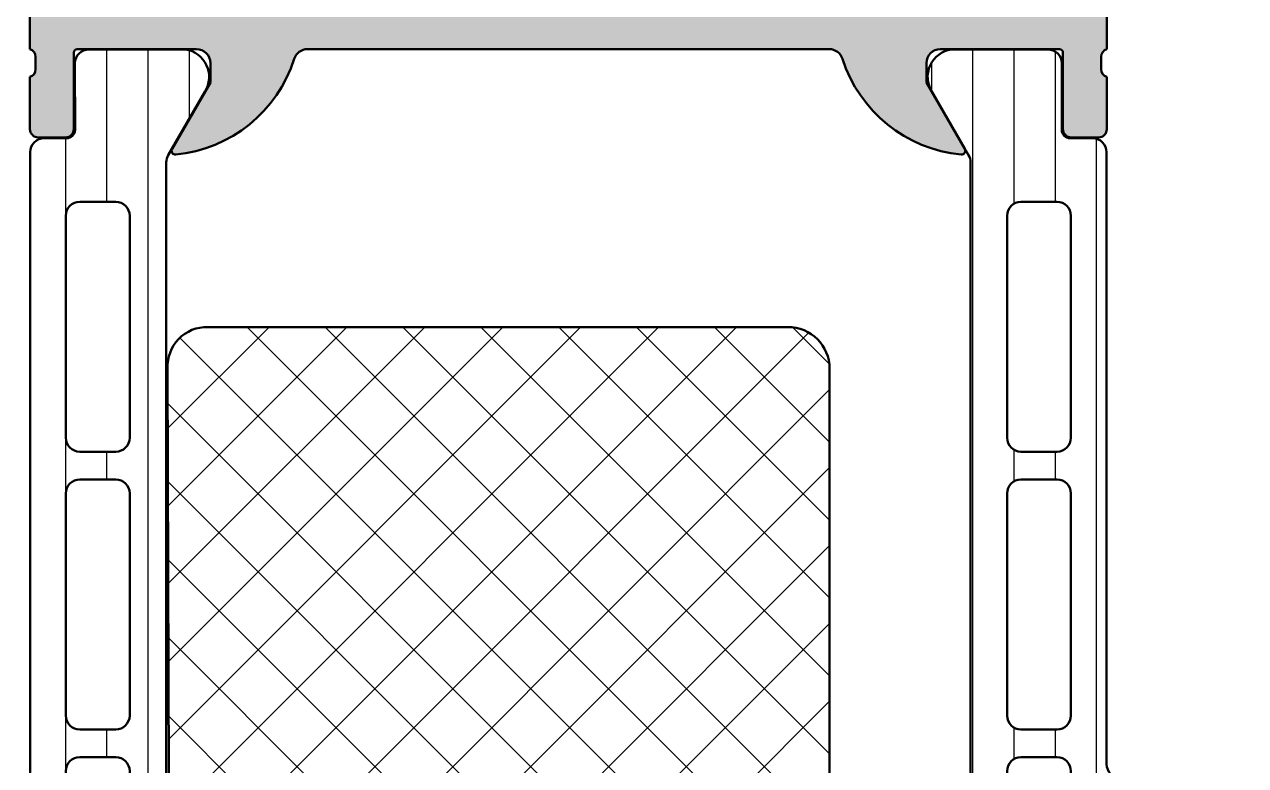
# Model space of a CAD drawing. Extents: x 0 to 74, y 0 to 90.
# Drawn here: x 0 to 44, y 26.7 to 53.39 of the extents above; entities that cross this region are included whole.
import ezdxf

# ---------------------------------------------------------------- set-up
doc = ezdxf.new("R2010")
doc.units = 0
for name, color, linetype, lineweight in [('0S-Alu contour', 7, 'Continuous', 50), ('0S-Alu hatch', 252, 'Continuous', 25), ('0S-Plastic contour', 254, 'Continuous', 50), ('0S-Plastic hatch', 253, 'Continuous', 25), ('0S-PT contour', 91, 'Continuous', 50), ('0S-PT hatch', 103, 'Continuous', 25)]:
    doc.layers.add(name, color=color, linetype=linetype, lineweight=lineweight)
pattern_1 = [(90, (0, 0), (-1.4859, 0), [])]

# ---------------------------------------------------------------- blocks, each defined once
blk = doc.blocks.new('438010__ECAD4B00_A0E6_4806_8A1F_C0FB9D9B6B73_')
at = {"layer": '0S-Alu hatch'}
h = blk.add_hatch(color=256, dxfattribs=at)
edge = h.paths.add_edge_path()
edge.add_line((42.29999999999995, 87), (42.29999999999995, 85.50000000000011))
edge.add_line((42.29999999999995, 85.50000000000011), (42.90000000000032, 85.5))
edge.add_line((42.90000000000032, 85.5), (44, 86.5999999999998))
edge.add_line((44, 86.5999999999998), (44, 90))
edge.add_line((44, 90), (0, 90))
edge.add_line((0, 90), (0, 86.5999999999998))
edge.add_line((0, 86.5999999999998), (1.099999999999909, 85.5))
edge.add_line((1.099999999999909, 85.5), (1.700000000000045, 85.5))
edge.add_line((1.700000000000045, 85.5), (1.700000000000045, 86.99999999999993))
edge.add_ellipse((2.700000000000102, 86.99999999999993), major_axis=(-1.000000000000057, 0), ratio=1, start_angle=270, end_angle=360, ccw=False)
edge.add_line((2.700000000000102, 88), (4.000000000000056, 88))
edge.add_ellipse((4.000000000000056, 87.00000000000006), major_axis=(-0.999999999999943, 0), ratio=1, start_angle=180, end_angle=270, ccw=False)
edge.add_line((5, 87.00000000000006), (5, 81))
edge.add_ellipse((4.474999999999972, 80.50000000000011), major_axis=(-0.7249999999999419, 0), ratio=1, start_angle=136.3971810272781, end_angle=223.6028189726956, ccw=False)
edge.add_line((4.99999999999977, 79.99999999999999), (5, 73.00000000000003))
edge.add_ellipse((4, 73), major_axis=(-1, 0), ratio=1, start_angle=90, end_angle=180, ccw=False)
edge.add_line((4, 72), (2.700000000000045, 72))
edge.add_ellipse((2.700000000000045, 73), major_axis=(-1, 0), ratio=1, start_angle=0, end_angle=90, ccw=False)
edge.add_line((1.700000000000045, 73), (1.700000000000045, 75.5))
edge.add_line((1.700000000000045, 75.5), (1.200000000000159, 75.5))
edge.add_arc((1.200000000000159, 74.49999999999989), 1.000000000000113, 90, 180)
edge.add_line((0.2000000000000455, 74.49999999999989), (0.2000000000000455, 52.49999999999989))
edge.add_ellipse((0.121163553457321, 52.23247940800757), major_axis=(-0.278895056326581, 0), ratio=1, start_angle=178.8354106259523, end_angle=253.5801235805245, ccw=False)
edge.add_line((0.40000099999952, 52.22681100000945), (0.4000009999999748, 51.77321700000824))
edge.add_ellipse((0.121132904356853, 51.76755634053132), major_axis=(-0.2789255417371002, 0), ratio=1, start_angle=106.42459455531471, end_angle=181.1628700728571, ccw=False)
edge.add_line((0.1999999999998197, 51.50001300000838), (0.1999999999998181, 49.62000200000011))
edge.add_arc((0.4999999999998863, 49.62000200000011), 0.3000000000000681, 180, 269.9999999999934)
edge.add_line((0.4999999999998514, 49.32000200000004), (1.479974319042548, 49.32000199999993))
edge.add_arc((1.479974319042582, 49.62000199999994), 0.3000000000000114, 269.9999999999934, 360)
edge.add_line((1.779974319042594, 49.62000199999994), (1.779974319042594, 52.37999999999971))
edge.add_ellipse((1.899974319042883, 52.37999999999971), major_axis=(-0.1200000000002888, 0), ratio=1, start_angle=270, end_angle=360, ccw=False)
edge.add_line((1.899974319042883, 52.5), (6.200000000000045, 52.5))
edge.add_ellipse((6.200000000000045, 52), major_axis=(-0.5, 0), ratio=1, start_angle=180, end_angle=270, ccw=False)
edge.add_line((6.700000000000045, 51.99999999999984), (6.699999999999818, 51.3000000000003))
edge.add_line((6.699999999999818, 51.3000000000003), (5.318504542377298, 48.90717967697264))
edge.add_arc((5.438119784648114, 48.83811978464838), 0.1381197846484845, 149.999999999994, 275.6225775508172)
edge.add_arc((4.961776758824556, 53.67660886184133), 4.999999999993799, 275.6225775508182, 342.2515836439318)
edge.add_ellipse((10.19999999999838, 51.99999999999373), major_axis=(-0.5000000000061561, 0), ratio=1, start_angle=270.000000000001, end_angle=342.2515836439327, ccw=False)
edge.add_line((10.19999999999837, 52.49999999999988), (28.99999999999938, 52.50000000000023))
edge.add_ellipse((28.9999999999994, 51.99999999999797), major_axis=(-0.5000000000022525, 0), ratio=1, start_angle=197.7484163560707, end_angle=270.00000000000205, ccw=False)
edge.add_arc((34.23822324117371, 53.67660886184594), 4.999999999998282, 197.7484163560699, 264.3774224492067)
edge.add_arc((33.76188021535182, 48.8381197846483), 0.1381197846484665, 264.3774224492057, 389.9999999999995)
edge.add_line((33.88149545762264, 48.90717967697254), (32.50000000000023, 51.30000000000006))
edge.add_line((32.50000000000023, 51.30000000000006), (32.5, 51.99999999999972))
edge.add_ellipse((33.00000000000011, 51.99999999999988), major_axis=(-0.5000000000001137, 0), ratio=1, start_angle=269.9999999999984, end_angle=360, ccw=False)
edge.add_line((33.00000000000013, 52.5), (37.30002568095716, 52.49999999999989))
edge.add_ellipse((37.30002568095716, 52.37999999999982), major_axis=(-0.1200000000000614, 0), ratio=1, start_angle=180, end_angle=270, ccw=False)
edge.add_line((37.42002568095723, 52.37999999999982), (37.42002568095723, 49.62000199999988))
edge.add_arc((37.72002568095718, 49.62000199999988), 0.2999999999999545, 180, 269.9999999999932)
edge.add_line((37.72002568095714, 49.32000199999993), (38.70000000000013, 49.32000199999982))
edge.add_arc((38.70000000000016, 49.62000199999988), 0.3000000000000682, 269.9999999999932, 360)
edge.add_line((39.00000000000023, 49.62000199999995), (38.99999999999977, 51.50001300000849))
edge.add_ellipse((39.07886709564274, 51.76755634053098), major_axis=(-0.2789255417366519, 0), ratio=1, start_angle=-1.1628700728791728, end_angle=73.57540544465758, ccw=False)
edge.add_line((38.79999900000007, 51.77321700000799), (38.79999900000007, 52.2268110000088))
edge.add_ellipse((39.07883644654321, 52.232479408007), major_axis=(-0.2788950563275195, 0), ratio=1, start_angle=-73.58012358052662, end_angle=1.1645893740616202, ccw=False)
edge.add_line((39.00000000000023, 52.50000000000023), (39, 55.69999999999995))
edge.add_ellipse((39.50000000000006, 55.69999999999999), major_axis=(-0.500000000000057, 0), ratio=1, start_angle=270, end_angle=360, ccw=False)
edge.add_line((39.50000000000006, 56.20000000000004), (43.29999999999984, 56.20000000000004))
edge.add_arc((43.29999999999984, 56.70000000000015), 0.5000000000001137, 270, 360)
edge.add_line((43.79999999999995, 56.70000000000015), (43.79999999999995, 57.53074922337439))
edge.add_arc((42.80000000000014, 57.53074922337439), 0.9999999999998151, 0, 74.99999999998917)
edge.add_line((43.05881904510279, 58.49667504966323), (42.29999999999995, 58.70000000000004))
edge.add_line((42.29999999999995, 58.70000000000004), (42.29999999999995, 57.70000000000004))
edge.add_line((42.29999999999995, 57.70000000000004), (40, 57.70000000000004))
edge.add_ellipse((40, 58.70000000000004), major_axis=(-1, 0), ratio=1, start_angle=0, end_angle=90, ccw=False)
edge.add_line((39, 58.70000000000004), (39, 61.7000000000001))
edge.add_ellipse((39.99999999999995, 61.7000000000001), major_axis=(-0.999999999999943, 0), ratio=1, start_angle=270, end_angle=360, ccw=False)
edge.add_line((39.99999999999995, 62.70000000000004), (42.29999999999995, 62.70000000000004))
edge.add_line((42.29999999999995, 62.70000000000004), (42.29999999999995, 61.69999999999982))
edge.add_line((42.29999999999995, 61.69999999999982), (43.05881904510255, 61.90332495033645))
edge.add_arc((42.8, 62.86925077662546), 0.9999999999999518, 285.0000000000028, 360)
edge.add_line((43.79999999999994, 62.86925077662547), (43.79999999999995, 63.69999999999999))
edge.add_arc((43.2999999999999, 63.69999999999999), 0.500000000000057, 0, 90)
edge.add_line((43.2999999999999, 64.20000000000005), (39.49999999999994, 64.20000000000005))
edge.add_ellipse((39.49999999999994, 64.69999999999997), major_axis=(-0.4999999999999432, 0), ratio=1, start_angle=0, end_angle=90, ccw=False)
edge.add_line((39, 64.69999999999997), (39, 70))
edge.add_ellipse((39.29999999999996, 70), major_axis=(-0.2999999999999545, 0), ratio=1, start_angle=270.00000000000273, end_angle=360, ccw=False)
edge.add_line((39.29999999999994, 70.29999999999995), (42.29999999999972, 70.30000000000007))
edge.add_line((42.29999999999972, 70.30000000000007), (42.29999999999995, 69.5))
edge.add_line((42.29999999999995, 69.5), (43.3, 69.5))
edge.add_arc((43.3, 69.99999999999994), 0.4999999999999432, 270, 360)
edge.add_line((43.79999999999995, 69.99999999999994), (43.79999999999995, 74.49999999999994))
edge.add_arc((42.79999999999989, 74.49999999999994), 1.000000000000056, 0, 90)
edge.add_line((42.79999999999989, 75.5), (42.29999999999995, 75.5))
edge.add_line((42.29999999999995, 75.5), (42.29999999999995, 72.99999999999994))
edge.add_ellipse((41.30000000000001, 72.99999999999994), major_axis=(-0.999999999999943, 0), ratio=1, start_angle=90.00000000000489, end_angle=180, ccw=False)
edge.add_line((41.30000000000009, 72), (40.0000000000002, 71.99999999999989))
edge.add_ellipse((40.00000000000011, 73), major_axis=(-1.000000000000113, 0), ratio=1, start_angle=0, end_angle=90.00000000000489, ccw=False)
edge.add_line((39, 73), (39, 80))
edge.add_ellipse((39.52500000000004, 80.49999999999989), major_axis=(-0.7249999999999464, 0), ratio=1, start_angle=-43.60281897272017, end_angle=43.602818972695275, ccw=False)
edge.add_line((39.00000000000022, 81), (39, 87.00000000000009))
edge.add_ellipse((39.99999999999989, 87.00000000000011), major_axis=(-0.9999999999998863, 0), ratio=1, start_angle=270, end_angle=360, ccw=False)
edge.add_line((39.99999999999989, 88), (41.29999999999995, 88))
edge.add_ellipse((41.29999999999995, 87), major_axis=(-1, 0), ratio=1, start_angle=180, end_angle=270, ccw=False)
edge = h.paths.add_edge_path()
edge.add_arc((10.9999999999999, 70.49999999999993), 0.5000000000000427, 269.9999999999988, 360)
edge.add_line((11.49999999999995, 70.49999999999989), (11.49999999999995, 71.19999999999999))
edge.add_arc((10.99999999999989, 71.19999999999999), 0.500000000000057, 0, 90)
edge.add_line((10.99999999999989, 71.70000000000005), (7.00000000000017, 71.70000000000005))
edge.add_ellipse((7.00000000000017, 72.20000000000022), major_axis=(-0.5000000000001706, 0), ratio=1, start_angle=0, end_angle=90, ccw=False)
edge.add_line((6.5, 72.20000000000022), (6.5, 87.89999999999986))
edge.add_ellipse((7, 87.89999999999986), major_axis=(-0.5, 0), ratio=1, start_angle=270.0000000000002, end_angle=360, ccw=False)
edge.add_line((6.999999999999998, 88.39999999999986), (36.99999999999994, 88.39999999999998))
edge.add_ellipse((36.99999999999994, 87.89999999999992), major_axis=(-0.500000000000057, 0), ratio=1, start_angle=180, end_angle=270, ccw=False)
edge.add_line((37.5, 87.89999999999992), (37.5, 72.19999999999997))
edge.add_ellipse((36.99999999999994, 72.19999999999997), major_axis=(-0.500000000000057, 0), ratio=1, start_angle=90, end_angle=180, ccw=False)
edge.add_line((36.99999999999994, 71.69999999999993), (32.9999999999997, 71.69999999999993))
edge.add_arc((32.9999999999997, 71.20000000000006), 0.4999999999998721, 90, 180)
edge.add_line((32.49999999999983, 71.2000000000002), (32.49999999999959, 70.50000000000021))
edge.add_arc((32.99999999999965, 70.50000000000007), 0.500000000000057, 180, 270)
edge.add_line((32.99999999999965, 70.00000000000001), (36.70000000000005, 70))
edge.add_ellipse((36.70000000000005, 69.5), major_axis=(-0.5, 0), ratio=1, start_angle=180, end_angle=270, ccw=False)
edge.add_line((37.20000000000005, 69.5), (37.20000000000005, 55))
edge.add_ellipse((36.70000000000016, 55), major_axis=(-0.4999999999998864, 0), ratio=1, start_angle=90, end_angle=180, ccw=False)
edge.add_line((36.70000000000016, 54.50000000000011), (2.500000000000113, 54.49999999999988))
edge.add_ellipse((2.500000000000113, 55), major_axis=(-0.5000000000001137, 0), ratio=1, start_angle=0, end_angle=90, ccw=False)
edge.add_line((2, 55), (2, 69.49999999999983))
edge.add_ellipse((2.50000000000017, 69.49999999999983), major_axis=(-0.5000000000001706, 0), ratio=1, start_angle=269.99999999999926, end_angle=360, ccw=False)
edge.add_line((2.500000000000177, 70), (10.99999999999989, 69.99999999999989))
at = {"layer": '0S-Alu contour', "color": 7}
for points in [[(42.29999999999995, 87), (42.29999999999995, 85.50000000000011), (42.90000000000032, 85.5), (44, 86.5999999999998), (44, 90), (0, 90), (0, 86.5999999999998), (1.099999999999909, 85.5), (1.700000000000045, 85.5), (1.700000000000045, 86.99999999999993)], [(2.700000000000102, 88), (4.000000000000056, 88)], [(6.999999999999998, 88.39999999999986), (36.99999999999994, 88.39999999999998)], [(39.99999999999989, 88), (41.29999999999995, 88)], [(6.5, 72.20000000000022), (6.5, 87.89999999999986)], [(37.5, 87.89999999999992), (37.5, 72.19999999999997)], [(5, 87.00000000000006), (5, 81)], [(39.00000000000022, 81), (39, 87.00000000000009)], [(4.99999999999977, 79.99999999999999), (5, 73.00000000000003)], [(39, 73), (39, 80)], [(1.700000000000045, 73), (1.700000000000045, 75.5), (1.200000000000159, 75.5)], [(42.79999999999989, 75.5), (42.29999999999995, 75.5), (42.29999999999995, 72.99999999999994)], [(0.2000000000000455, 74.49999999999989), (0.2000000000000455, 52.49999999999989)], [(43.79999999999995, 69.99999999999994), (43.79999999999995, 74.49999999999994)], [(4, 72), (2.700000000000045, 72)], [(41.30000000000009, 72), (40.0000000000002, 71.99999999999989)], [(10.99999999999989, 71.70000000000005), (7.00000000000017, 71.70000000000005)], [(36.99999999999994, 71.69999999999993), (32.9999999999997, 71.69999999999993)], [(11.49999999999995, 70.49999999999989), (11.49999999999995, 71.19999999999999)], [(32.49999999999983, 71.2000000000002), (32.49999999999959, 70.50000000000021)], [(2.500000000000177, 70), (10.99999999999989, 69.99999999999989)], [(32.99999999999965, 70.00000000000001), (36.70000000000005, 70)], [(39, 64.69999999999997), (39, 70)], [(39.29999999999994, 70.29999999999995), (42.29999999999972, 70.30000000000007), (42.29999999999995, 69.5), (43.3, 69.5)], [(2, 55), (2, 69.49999999999983)], [(37.20000000000005, 69.5), (37.20000000000005, 55)], [(43.2999999999999, 64.20000000000005), (39.49999999999994, 64.20000000000005)], [(43.79999999999994, 62.86925077662547), (43.79999999999995, 63.69999999999999)], [(39.99999999999995, 62.70000000000004), (42.29999999999995, 62.70000000000004), (42.29999999999995, 61.69999999999982), (43.05881904510255, 61.90332495033645)], [(39, 58.70000000000004), (39, 61.7000000000001)], [(43.05881904510279, 58.49667504966323), (42.29999999999995, 58.70000000000004), (42.29999999999995, 57.70000000000004), (40, 57.70000000000004)], [(43.79999999999995, 56.70000000000015), (43.79999999999995, 57.53074922337439)], [(39.50000000000006, 56.20000000000004), (43.29999999999984, 56.20000000000004)], [(39.00000000000023, 52.50000000000023), (39, 55.69999999999995)], [(36.70000000000016, 54.50000000000011), (2.500000000000113, 54.49999999999988)], [(1.779974319042594, 49.62000199999994), (1.779974319042594, 52.37999999999971)], [(1.899974319042883, 52.5), (6.200000000000045, 52.5)], [(10.19999999999837, 52.49999999999988), (28.99999999999938, 52.50000000000023)], [(33.00000000000013, 52.5), (37.30002568095716, 52.49999999999989)], [(37.42002568095723, 52.37999999999982), (37.42002568095723, 49.62000199999988)], [(0.40000099999952, 52.22681100000945), (0.4000009999999748, 51.77321700000824)], [(6.700000000000045, 51.99999999999984), (6.699999999999818, 51.3000000000003), (5.318504542377298, 48.90717967697264)], [(33.88149545762264, 48.90717967697254), (32.50000000000023, 51.30000000000006), (32.5, 51.99999999999972)], [(38.79999900000007, 51.77321700000799), (38.79999900000007, 52.2268110000088)], [(0.1999999999998197, 51.50001300000838), (0.1999999999998181, 49.62000200000011)], [(39.00000000000023, 49.62000199999995), (38.99999999999977, 51.50001300000849)], [(0.4999999999998514, 49.32000200000004), (1.479974319042548, 49.32000199999993)], [(37.72002568095714, 49.32000199999993), (38.70000000000013, 49.32000199999982)]]:
    blk.add_lwpolyline(points, dxfattribs=at)
at = {"layer": '0S-Alu contour', "color": 7, "extrusion": (0, 0, -1)}
for centre, radius, start, end in [((-4.000000000000056, 87.00000000000006), 0.999999999999943, 90, 180), ((-7, 87.89999999999986), 0.5, 0, 89.9999999999998), ((-36.99999999999994, 87.89999999999992), 0.500000000000057, 90, 180), ((-39.99999999999989, 87.00000000000011), 0.9999999999998863, 0, 90), ((-41.29999999999995, 87), 1, 90, 180), ((-2.700000000000102, 86.99999999999993), 1.000000000000057, 0, 90), ((-4.474999999999972, 80.50000000000011), 0.7249999999999419, 136.3971810273044, 223.6028189727219), ((-39.52500000000004, 80.49999999999989), 0.7249999999999464, 316.3971810273047, 43.60281897272027), ((-2.700000000000045, 73), 1, 270, 0), ((-4, 73), 1, 180, 270), ((-40.00000000000011, 73), 1.000000000000113, 269.9999999999951, 0), ((-41.30000000000001, 72.99999999999994), 0.999999999999943, 180, 269.9999999999951), ((-7.00000000000017, 72.20000000000022), 0.5000000000001706, 270, 0), ((-36.99999999999994, 72.19999999999997), 0.500000000000057, 180, 270), ((-2.50000000000017, 69.49999999999983), 0.5000000000001706, 0, 90.00000000000075), ((-36.70000000000005, 69.5), 0.5, 90, 180), ((-39.29999999999996, 70), 0.2999999999999545, 0, 89.99999999999729), ((-39.49999999999994, 64.69999999999997), 0.4999999999999432, 270, 0), ((-39.99999999999995, 61.7000000000001), 0.999999999999943, 0, 90), ((-40, 58.70000000000004), 1, 270, 0), ((-39.50000000000006, 55.69999999999999), 0.500000000000057, 0, 90), ((-2.500000000000113, 55), 0.5000000000001137, 270, 0), ((-36.70000000000016, 55), 0.4999999999998864, 180, 270), ((-0.121163553457321, 52.23247940800757), 0.278895056326581, 106.4198764194755, 181.1645893740477), ((-1.899974319042883, 52.37999999999971), 0.1200000000002888, 0, 90), ((-6.200000000000045, 52), 0.5, 90, 180), ((-10.19999999999838, 51.99999999999373), 0.5000000000061561, 17.7484163560673, 89.99999999999898), ((-28.9999999999994, 51.99999999999797), 0.5000000000022525, 89.99999999999797, 162.2515836439293), ((-33.00000000000011, 51.99999999999988), 0.5000000000001137, 0, 90.0000000000016), ((-37.30002568095716, 52.37999999999982), 0.1200000000000614, 90, 180), ((-39.07883644654321, 52.232479408007), 0.2788950563275195, 358.8354106259384, 73.58012358052665), ((-0.121132904356853, 51.76755634053132), 0.2789255417371003, 178.8371299271429, 253.5754054446853), ((-39.07886709564274, 51.76755634053098), 0.2789255417366519, 286.4245945553424, 1.162870072879329)]:
    blk.add_arc(centre, radius, start, end, dxfattribs=at)
at = {"layer": '0S-Alu contour', "color": 7}
for centre, radius, start, end in [((1.200000000000159, 74.49999999999989), 1.000000000000113, 90, 180), ((42.79999999999989, 74.49999999999994), 1.000000000000056, 0, 90), ((10.99999999999989, 71.19999999999999), 0.500000000000057, 0, 90), ((32.9999999999997, 71.20000000000006), 0.4999999999998721, 90, 180), ((10.9999999999999, 70.49999999999993), 0.5000000000000427, 269.9999999999988, 0), ((32.99999999999965, 70.50000000000007), 0.500000000000057, 180, 270), ((43.3, 69.99999999999994), 0.4999999999999432, 270, 0), ((43.2999999999999, 63.69999999999999), 0.500000000000057, 0, 90), ((42.8, 62.86925077662546), 0.9999999999999518, 285.0000000000028, 0), ((42.80000000000014, 57.53074922337439), 0.9999999999998151, 0, 74.99999999998917), ((43.29999999999984, 56.70000000000015), 0.5000000000001137, 270, 0), ((4.961776758824556, 53.67660886184133), 4.999999999993799, 275.6225775508182, 342.2515836439318), ((34.23822324117371, 53.67660886184594), 4.999999999998282, 197.7484163560699, 264.3774224492067), ((0.4999999999998863, 49.62000200000011), 0.3000000000000681, 180, 269.9999999999934), ((1.479974319042582, 49.62000199999994), 0.3000000000000114, 269.9999999999934, 0), ((37.72002568095718, 49.62000199999988), 0.2999999999999545, 180, 269.9999999999932), ((38.70000000000016, 49.62000199999988), 0.3000000000000682, 269.9999999999932, 0), ((5.438119784648114, 48.83811978464838), 0.1381197846484845, 149.999999999994, 275.6225775508172), ((33.76188021535182, 48.8381197846483), 0.1381197846484665, 264.3774224492057, 29.99999999999941)]:
    blk.add_arc(centre, radius, start, end, dxfattribs=at)
blk = doc.blocks.new('439010__4A141965_5F4E_463F_993D_787D43CCE46E_')
at = {"layer": '0S-PT hatch'}
h = blk.add_hatch(dxfattribs=at)
h.set_pattern_fill('ANSI37', color=256, scale=0.625, angle=90, style=0)
h.set_pattern_definition([(135, (0, 0), (-1.403165018917055, -1.403165018917055), []), (225, (0, 0), (1.403165018917055, -1.403165018917055), [])])
edge = h.paths.add_edge_path()
edge.add_arc((27.51005320582806, 40.98999628055786), 1.500003719446759, 0, 90)
edge.add_line((27.51005320582806, 42.49000000000462), (6.610024500343442, 42.49000000000001))
edge.add_arc((6.575530613755452, 41.07327769427882), 1.417142166382717, 88.60525685390078, 183.3689004459366)
edge.add_line((5.160837450777873, 40.99000000000001), (5.227063678038348, 18.99000000000001))
edge.add_arc((6.534652909694695, 18.80803624068892), 1.320189535046488, 172.0776137066356, 273.2728811576196)
edge.add_line((6.610024500343394, 17.49000000000001), (27.51005425003587, 17.48999999999762))
edge.add_arc((27.51005425003587, 18.99000267523435), 1.500002675236725, 269.9999999999998, 360)
edge.add_line((29.0100569252726, 18.99000267523404), (29.01005692527482, 40.98999628055785))
at = {"layer": '0S-PT contour', "color": 7}
for points in [[(27.51005320582806, 42.49000000000462), (6.610024500343442, 42.49000000000001)], [(5.160837450777873, 40.99000000000001), (5.227063678038348, 18.99000000000001)], [(29.0100569252726, 18.99000267523404), (29.01005692527482, 40.98999628055785)], [(6.610024500343394, 17.49000000000001), (27.51005425003587, 17.48999999999762)]]:
    blk.add_lwpolyline(points, dxfattribs=at)
for centre, radius, start, end in [((6.575530613755452, 41.07327769427882), 1.417142166382717, 88.60525685390078, 183.3689004459366), ((27.51005320582806, 40.98999628055786), 1.500003719446759, 0, 90), ((6.534652909694695, 18.80803624068892), 1.320189535046488, 172.0776137066356, 273.2728811576196), ((27.51005425003587, 18.99000267523435), 1.500002675236725, 269.9999999999998, 0)]:
    blk.add_arc(centre, radius, start, end, dxfattribs=at)
blk = doc.blocks.new('284637__C099EF4B_439F_4632_BBDB_C4298F029FEB___3C025629_9D52_470B_9330_53D4719BE8D0_')
at = {"layer": '0S-Plastic hatch'}
h = blk.add_hatch(dxfattribs=at)
h.set_pattern_fill('ANSI31', color=256, scale=0.4680000000000001, angle=45, style=0)
h.set_pattern_definition(pattern_1)
edge = h.paths.add_edge_path()
edge.add_ellipse((36.87771996841812, 51.99000402256146), major_axis=(-0.4999959774455575, 0), ratio=1, start_angle=179.9920751942274, end_angle=270.0000000000008, ccw=False)
edge.add_line((37.37771594108103, 51.98993486614135), (37.37738399832924, 49.59004449382724))
edge.add_arc((37.67738399545967, 49.59000300000004), 0.2999999999999905, 179.9920752627072, 269.9999999999986)
edge.add_line((37.67738399545967, 49.29000300000005), (38.49229999949809, 49.29000300000005))
edge.add_ellipse((38.49229999949809, 48.79000300000005), major_axis=(-0.5, 0), ratio=1, start_angle=180, end_angle=270, ccw=False)
edge.add_line((38.9922999994981, 48.79000300000005), (38.99229999949805, 26.75000000000004))
edge.add_arc((39.49229999949803, 26.75000000000004), 0.4999999999999858, 180, 270)
edge.add_line((39.49229999949803, 26.25000000000005), (43.29229999949808, 26.25000000000005))
edge.add_ellipse((43.29229999949807, 25.75000000000009), major_axis=(-0.4999999999999645, 0), ratio=1, start_angle=180, end_angle=269.9999999999992, ccw=False)
edge.add_line((43.79229999949803, 25.75000000000009), (43.79229999949805, 24.91925077662577))
edge.add_ellipse((42.79229999949795, 24.91925077662575), major_axis=(-1.000000000000092, 0), ratio=1, start_angle=104.99999999999349, end_angle=180, ccw=False)
edge.add_line((43.05111904460039, 23.95332495033656), (42.29229999949803, 23.75000000000011))
edge.add_line((42.29229999949803, 23.75000000000011), (42.29229999949803, 24.75000000000003))
edge.add_line((42.29229999949803, 24.75000000000003), (39.99229999949796, 24.74999999999999))
edge.add_arc((39.99229999949797, 23.75000000000006), 0.999999999999929, 90.00000000000081, 180)
edge.add_line((38.99229999949805, 23.75000000000006), (38.99229999949805, 20.75000000000005))
edge.add_arc((39.99229999949804, 20.75000000000005), 1, 180, 270)
edge.add_line((39.99229999949804, 19.75000000000005), (42.29229999949803, 19.75000000000005))
edge.add_line((42.29229999949803, 19.75000000000005), (42.29229999949803, 20.75000000000005))
edge.add_line((42.29229999949803, 20.75000000000005), (43.05111904460061, 20.54667504966341))
edge.add_ellipse((42.79229999949805, 19.58074922337437), major_axis=(-0.9999999999999843, 0), ratio=1, start_angle=180, end_angle=254.9999999999973, ccw=False)
edge.add_line((43.79229999949804, 19.58074922337436), (43.79229999949804, 18.74999999999998))
edge.add_ellipse((43.29229999949805, 18.74999999999998), major_axis=(-0.4999999999999929, 0), ratio=1, start_angle=89.9999999999992, end_angle=180, ccw=False)
edge.add_line((43.29229999949804, 18.24999999999999), (39.19229999949807, 18.25000000000005))
edge.add_arc((39.19229999949806, 18.05000000000003), 0.2000000000000242, 89.99999999999797, 179.9995226939507)
edge.add_line((38.99229999950498, 18.0500016661157), (38.99228467118965, 16.20999283471276))
edge.add_ellipse((38.49228467120699, 16.20999700000005), major_axis=(-0.4999999999999982, 0), ratio=1, start_angle=90, end_angle=179.9995226931871, ccw=False)
edge.add_line((38.49228467120699, 15.70999700000005), (37.68195333787374, 15.70999700000005))
edge.add_arc((37.68195333787375, 15.40999700000003), 0.3000000000000202, 90.00000000000136, 180.0079247372927)
edge.add_line((37.38195334074329, 15.40995550617284), (37.38228528827074, 13.00999861707095))
edge.add_ellipse((36.88228931083216, 13.00999597743861), major_axis=(-0.4999959774455549, 0), ratio=1, start_angle=90, end_angle=180.0003024817733, ccw=False)
edge.add_line((36.88228931083216, 12.50999999999306), (33.40574517310757, 12.51000000000004))
edge.add_ellipse((33.54805582209893, 13.49981807472289), major_axis=(-0.9999960709244788, 0), ratio=1, start_angle=-32.727016099840796, end_angle=81.81839194809982, ccw=False)
edge.add_line((32.70680317310758, 14.04045300000004), (34.02527288759412, 16.32410984675005))
edge.add_arc((33.59226017086347, 16.57410982104978), 0.5000000000003214, 330.0000034006545, 359.9999401018306)
edge.add_line((34.09226017086352, 16.57410929828091), (34.08769082844953, 48.4258907017119))
edge.add_arc((33.58769082844951, 48.42589017895016), 0.5000000000003016, 5.98981694121e-05, 29.99999659934451)
edge.add_line((34.02070354518014, 48.67589015324987), (32.70223383069357, 50.95954700000003))
edge.add_ellipse((33.54348647968489, 51.50018192527721), major_axis=(-0.9999960709244751, 0), ratio=1, start_angle=-81.8183919480968, end_angle=32.72701609984318, ccw=False)
edge.add_line((33.40117583069348, 52.49000000000005), (36.87771996841811, 52.49000000000702))
edge = h.paths.add_edge_path()
edge.add_arc((35.90666702686994, 36.50058175214919), 0.4999999999999929, 89.9999999999992, 180)
edge.add_line((35.40666702686994, 36.500581752144), (35.40666702686994, 28.49687486732106))
edge.add_arc((35.90666702686995, 28.49687486732106), 0.5000000000000142, 180, 270)
edge.add_line((35.90666702686995, 27.99687486732105), (37.2066777080223, 27.99687486732105))
edge.add_arc((37.2066777080223, 28.49687486732105), 0.4999999999999965, 270, 360)
edge.add_line((37.7066777080223, 28.49687486732105), (37.70667770802229, 36.50058175214919))
edge.add_arc((37.20667770802229, 36.50058175214919), 0.5, 0, 90)
edge.add_line((37.20667770802229, 37.00058175214919), (35.90666702686994, 37.00058175214918))
edge = h.paths.add_edge_path()
edge.add_arc((37.20667770594506, 18.4968779212463), 0.5000000020876314, 270, 360)
edge.add_line((37.7066777080327, 18.4968779212463), (37.7066777080327, 26.49687486543839))
edge.add_arc((37.20667770587538, 26.49687486543839), 0.5000000021573144, 0, 90.00189908949643)
edge.add_line((37.20666113319306, 26.99687486732105), (35.90666338752362, 26.99687486733431))
edge.add_arc((35.90666338752361, 26.4968785066778), 0.4999963606565033, 89.9999999999992, 180)
edge.add_line((35.4066670268671, 26.49687850667863), (35.4066670268671, 18.4968742800767))
edge.add_arc((35.90666338752372, 18.4968742800767), 0.4999963606566169, 180, 269.9999999878949)
edge.add_line((35.90666338741808, 17.99687791942008), (37.20667770594506, 17.99687791915867))
edge = h.paths.add_edge_path()
edge.add_arc((35.90668228565899, 46.50056344125828), 0.5000152587890412, 89.9999999999992, 180)
edge.add_line((35.40666702686995, 46.50056344125828), (35.4066670268567, 38.50057811279251))
edge.add_arc((35.90666338751327, 38.50057811279251), 0.4999963606565672, 180, 270)
edge.add_line((35.90666338751327, 38.00058175213595), (37.20667770593975, 38.00058175187453))
edge.add_arc((37.20667770593465, 38.50058175396217), 0.5000000020876385, 270.0000000005847, 360)
edge.add_line((37.70667770802229, 38.50058175214405), (37.70667770802229, 46.5005939588364))
edge.add_arc((37.20669296681138, 46.5005939588364), 0.4999847412109091, 0, 89.9999999999992)
edge.add_line((37.20669296681139, 47.00057870004731), (35.90668228565899, 47.00057870004732))
at = {"layer": '0S-Alu contour', "color": 7}
for points in [[(37.20669296681139, 47.00057870004731), (35.90668228565899, 47.00057870004732)], [(35.40666702686995, 46.50056344125828), (35.4066670268567, 38.50057811279251)], [(37.70667770802229, 38.50058175214405), (37.70667770802229, 46.5005939588364)], [(35.90666338751327, 38.00058175213595), (37.20667770593975, 38.00058175187453)], [(37.20667770802229, 37.00058175214919), (35.90666702686994, 37.00058175214918)], [(35.40666702686994, 36.500581752144), (35.40666702686994, 28.49687486732106)], [(37.7066777080223, 28.49687486732105), (37.70667770802229, 36.50058175214919)], [(35.90666702686995, 27.99687486732105), (37.2066777080223, 27.99687486732105)], [(37.20666113319306, 26.99687486732105), (35.90666338752362, 26.99687486733431)], [(35.4066670268671, 26.49687850667863), (35.4066670268671, 18.4968742800767)], [(37.7066777080327, 18.4968779212463), (37.7066777080327, 26.49687486543839)], [(35.90666338741808, 17.99687791942008), (37.20667770594506, 17.99687791915867)]]:
    blk.add_lwpolyline(points, dxfattribs=at)
for centre, radius, start, end in [((35.90668228565899, 46.50056344125828), 0.5000152587890412, 89.9999999999992, 180), ((37.20669296681138, 46.5005939588364), 0.4999847412109091, 0, 89.9999999999992), ((35.90666338751327, 38.50057811279251), 0.4999963606565672, 180, 270), ((37.20667770593465, 38.50058175396217), 0.5000000020876385, 270.0000000005847, 0), ((35.90666702686994, 36.50058175214919), 0.4999999999999929, 89.9999999999992, 180), ((37.20667770802229, 36.50058175214919), 0.5, 0, 90), ((35.90666702686995, 28.49687486732106), 0.5000000000000142, 180, 270), ((37.2066777080223, 28.49687486732105), 0.4999999999999965, 270, 0), ((35.90666338752361, 26.4968785066778), 0.4999963606565033, 89.9999999999992, 180), ((37.20667770587538, 26.49687486543839), 0.5000000021573144, 0, 90.00189908949643), ((35.90666338752372, 18.4968742800767), 0.4999963606566169, 180, 269.9999999878949), ((37.20667770594506, 18.4968779212463), 0.5000000020876314, 270, 0)]:
    blk.add_arc(centre, radius, start, end, dxfattribs=at)
at = {"layer": '0S-Plastic contour', "color": 7}
for points in [[(33.40117583069348, 52.49000000000005), (36.87771996841811, 52.49000000000702)], [(37.37771594108103, 51.98993486614135), (37.37738399832924, 49.59004449382724)], [(34.02070354518014, 48.67589015324987), (32.70223383069357, 50.95954700000003)], [(37.67738399545967, 49.29000300000005), (38.49229999949809, 49.29000300000005)], [(34.09226017086352, 16.57410929828091), (34.08769082844953, 48.4258907017119)], [(38.9922999994981, 48.79000300000005), (38.99229999949805, 26.75000000000004)], [(39.49229999949803, 26.25000000000005), (43.29229999949808, 26.25000000000005)], [(43.79229999949803, 25.75000000000009), (43.79229999949805, 24.91925077662577)], [(43.05111904460039, 23.95332495033656), (42.29229999949803, 23.75000000000011), (42.29229999949803, 24.75000000000003), (39.99229999949796, 24.74999999999999)], [(38.99229999949805, 23.75000000000006), (38.99229999949805, 20.75000000000005)], [(39.99229999949804, 19.75000000000005), (42.29229999949803, 19.75000000000005), (42.29229999949803, 20.75000000000005), (43.05111904460061, 20.54667504966341)], [(43.79229999949804, 19.58074922337436), (43.79229999949804, 18.74999999999998)], [(38.99229999950498, 18.0500016661157), (38.99228467118965, 16.20999283471276)], [(43.29229999949804, 18.24999999999999), (39.19229999949807, 18.25000000000005)], [(32.70680317310758, 14.04045300000004), (34.02527288759412, 16.32410984675005)], [(37.38195334074329, 15.40995550617284), (37.38228528827074, 13.00999861707095)], [(38.49228467120699, 15.70999700000005), (37.68195333787374, 15.70999700000005)], [(36.88228931083216, 12.50999999999306), (33.40574517310757, 12.51000000000004)]]:
    blk.add_lwpolyline(points, dxfattribs=at)
at = {"layer": '0S-Plastic contour', "color": 7, "extrusion": (0, 0, -1)}
for centre, radius, start, end in [((-33.54348647968489, 51.50018192527721), 0.9999960709244751, 327.2729839001568, 81.81839194809687), ((-36.87771996841812, 51.99000402256146), 0.4999959774455576, 89.9999999999992, 180.0079248057727), ((-38.49229999949809, 48.79000300000005), 0.5, 90, 180), ((-43.29229999949807, 25.75000000000009), 0.4999999999999645, 90.00000000000081, 180), ((-42.79229999949795, 24.91925077662575), 1.000000000000092, 180, 255.0000000000065), ((-42.79229999949805, 19.58074922337437), 0.9999999999999843, 105.0000000000027, 180), ((-43.29229999949805, 18.74999999999998), 0.4999999999999929, 180, 270.0000000000008), ((-38.49228467120699, 16.20999700000005), 0.4999999999999982, 180.0004773068129, 270), ((-33.54805582209893, 13.49981807472289), 0.9999960709244788, 278.1816080519002, 32.72701609984075), ((-36.88228931083216, 13.00999597743861), 0.4999959774455549, 179.9996975182267, 270)]:
    blk.add_arc(centre, radius, start, end, dxfattribs=at)
at = {"layer": '0S-Plastic contour', "color": 7}
for centre, radius, start, end in [((37.67738399545967, 49.59000300000004), 0.2999999999999905, 179.9920752627072, 269.9999999999986), ((33.58769082844951, 48.42589017895016), 0.5000000000003016, 5.98981694121e-05, 29.99999659934451), ((39.49229999949803, 26.75000000000004), 0.4999999999999858, 180, 270), ((39.99229999949797, 23.75000000000006), 0.999999999999929, 90.00000000000081, 180), ((39.99229999949804, 20.75000000000005), 1, 180, 270), ((39.19229999949806, 18.05000000000003), 0.2000000000000242, 89.99999999999797, 179.9995226939507), ((33.59226017086347, 16.57410982104978), 0.5000000000003214, 330.0000034006545, 359.9999401018306), ((37.68195333787375, 15.40999700000003), 0.3000000000000202, 90.00000000000136, 180.0079247372927)]:
    blk.add_arc(centre, radius, start, end, dxfattribs=at)
blk = doc.blocks.new('284637__7DEFA19C_63A4_4122_A7AF_04DE65F10D5C___4833BCAA_C6E8_4790_BCE7_DED98414FA9F_')
at = {"layer": '0S-Plastic hatch'}
h = blk.add_hatch(dxfattribs=at)
h.set_pattern_fill('ANSI31', color=256, scale=0.4680000000000001, angle=45, style=0)
h.set_pattern_definition(pattern_1)
edge = h.paths.add_edge_path()
edge.add_arc((2.322280031581867, 51.99000402256142), 0.4999959774455647, 89.99999999999991, 180.0079248057727)
edge.add_line((1.822284058918952, 51.98993486614131), (1.822616001670736, 49.59004449382719))
edge.add_ellipse((1.522616004540309, 49.590003), major_axis=(-0.2999999999999899, 0), ratio=1, start_angle=90.00000000000011, end_angle=180.0079247372928, ccw=False)
edge.add_line((1.52261600454031, 49.29000300000001), (0.7077000005018758, 49.29000300000001))
edge.add_arc((0.7077000005018759, 48.79000300000002), 0.4999999999999929, 90.00000000000003, 180.0000269581648)
edge.add_line((0.2077000005019384, 48.79000276475926), (0.207715328793034, 16.20999676475924))
edge.add_arc((0.707715328792977, 16.209997), 0.4999999999999983, 180.0000269581648, 270.0000000000001)
edge.add_line((0.7077153287929776, 15.709997), (1.518046662126234, 15.70999700000001))
edge.add_ellipse((1.518046662126235, 15.40999699999999), major_axis=(-0.3000000000000202, 0), ratio=1, start_angle=180, end_angle=270.0000000000001, ccw=False)
edge.add_line((1.818046662126255, 15.40999699999984), (1.81771471172923, 13.00999861706643))
edge.add_arc((2.317710689167815, 13.00999597743857), 0.4999959774455529, 179.9996975182267, 270.0000000000001)
edge.add_line((2.317710689167816, 12.50999999999302), (5.794254826892414, 12.50999999999999))
edge.add_arc((5.651944177901041, 13.49981807472285), 0.9999960709244803, 278.1816080519008, 392.7270160998393)
edge.add_line((6.493196826892405, 14.04045299999998), (5.174727112405855, 16.32410984675001))
edge.add_ellipse((5.607739829136515, 16.57410982104975), major_axis=(-0.5000000000003343, 0), ratio=1, start_angle=5.9898169411098934e-05, end_angle=29.99999659934599, ccw=False)
edge.add_line((5.107739829136454, 16.57410929828357), (5.112309171550441, 48.42589070171302))
edge.add_ellipse((5.612309171550455, 48.42589017895011), major_axis=(-0.5000000000002875, 0), ratio=1, start_angle=330.00000340065463, end_angle=359.9999401018306, ccw=False)
edge.add_line((5.179296454819833, 48.67589015324982), (6.497766169306407, 50.959547))
edge.add_arc((5.656513520315087, 51.50018192527717), 0.9999960709244659, 327.2729839001574, 441.8183919480972)
edge.add_line((5.798824169306492, 52.49), (2.322280031581868, 52.49000000000698))
edge = h.paths.add_edge_path()
edge.add_ellipse((1.993322291977679, 28.49687486732101), major_axis=(-0.4999999999999965, 0), ratio=1, start_angle=0, end_angle=90, ccw=False)
edge.add_line((1.493322291977682, 28.49687486732101), (1.493322291977682, 36.50058175214395))
edge.add_ellipse((1.993322291977682, 36.50058175214915), major_axis=(-0.5, 0), ratio=1, start_angle=269.9999999999997, end_angle=360, ccw=False)
edge.add_line((1.993322291977685, 37.00058175214915), (3.293332973130033, 37.00058175214914))
edge.add_ellipse((3.293332973130033, 36.50058175214915), major_axis=(-0.4999999999999929, 0), ratio=1, start_angle=180, end_angle=270, ccw=False)
edge.add_line((3.793332973130026, 36.50058175214915), (3.793332973130026, 28.49687486732102))
edge.add_ellipse((3.293332973130016, 28.49687486732102), major_axis=(-0.5000000000000107, 0), ratio=1, start_angle=90, end_angle=180, ccw=False)
edge.add_line((3.293332973130016, 27.99687486732101), (1.993322291977679, 27.99687486732101))
edge = h.paths.add_edge_path()
edge.add_ellipse((3.293336612476365, 26.49687850667777), major_axis=(-0.4999963606565033, 0), ratio=1, start_angle=180, end_angle=269.99999998789576, ccw=False)
edge.add_line((3.793332973132868, 26.49687850667777), (3.793332973132868, 18.49687428007583))
edge.add_ellipse((3.293336612476251, 18.49687428007666), major_axis=(-0.4999963606566169, 0), ratio=1, start_angle=90, end_angle=180, ccw=False)
edge.add_line((3.293336612476251, 17.99687791942004), (1.993322294049821, 17.99687791915863))
edge.add_ellipse((1.993322294054915, 18.49687792124627), major_axis=(-0.5000000020876385, 0), ratio=1, start_angle=0, end_angle=89.99999999941622, ccw=False)
edge.add_line((1.493322291967277, 18.49687791942814), (1.49332229196728, 26.49687486543835))
edge.add_ellipse((1.993322294124595, 26.49687486543835), major_axis=(-0.5000000021573148, 0), ratio=1, start_angle=270.0000000000007, end_angle=360, ccw=False)
edge.add_line((1.993322294124589, 26.99687486759567), (3.293336612581994, 26.99687486733427))
edge = h.paths.add_edge_path()
edge.add_ellipse((3.293317714340985, 46.50056344125824), major_axis=(-0.5000152587890412, 0), ratio=1, start_angle=180, end_angle=270.0000000000006, ccw=False)
edge.add_line((3.793332973130026, 46.50056344125824), (3.793332973143271, 38.50057811279247))
edge.add_ellipse((3.293336612486704, 38.50057811279247), major_axis=(-0.4999963606565672, 0), ratio=1, start_angle=90, end_angle=180, ccw=False)
edge.add_line((3.293336612486703, 38.0005817521359), (1.99332229406023, 38.00058175187449))
edge.add_ellipse((1.993322294065324, 38.50058175396213), major_axis=(-0.5000000020876385, 0), ratio=1, start_angle=0, end_angle=89.99999999941627, ccw=False)
edge.add_line((1.493322291977686, 38.500581752144), (1.493322291977682, 46.50059395883636))
edge.add_ellipse((1.993307033188592, 46.50059395883636), major_axis=(-0.4999847412109093, 0), ratio=1, start_angle=270.0000000000007, end_angle=360, ccw=False)
edge.add_line((1.993307033188586, 47.00057870004727), (3.29331771434098, 47.00057870004729))
at = {"layer": '0S-Alu contour', "color": 7}
for points in [[(1.993307033188586, 47.00057870004727), (3.29331771434098, 47.00057870004729)], [(1.493322291977686, 38.500581752144), (1.493322291977682, 46.50059395883636)], [(3.793332973130026, 46.50056344125824), (3.793332973143271, 38.50057811279247)], [(3.293336612486703, 38.0005817521359), (1.99332229406023, 38.00058175187449)], [(1.993322291977685, 37.00058175214915), (3.293332973130033, 37.00058175214914)], [(1.493322291977682, 28.49687486732101), (1.493322291977682, 36.50058175214395)], [(3.793332973130026, 36.50058175214915), (3.793332973130026, 28.49687486732102)], [(3.293332973130016, 27.99687486732101), (1.993322291977679, 27.99687486732101)], [(1.993322294124589, 26.99687486759567), (3.293336612581994, 26.99687486733427)], [(1.493322291967277, 18.49687791942814), (1.49332229196728, 26.49687486543835)], [(3.793332973132868, 26.49687850667777), (3.793332973132868, 18.49687428007583)], [(3.293336612476251, 17.99687791942004), (1.993322294049821, 17.99687791915863)]]:
    blk.add_lwpolyline(points, dxfattribs=at)
at = {"layer": '0S-Alu contour', "color": 7, "extrusion": (0, 0, -1)}
for centre, radius, start, end in [((-1.993307033188592, 46.50059395883636), 0.4999847412109093, 0, 89.99999999999935), ((-3.293317714340985, 46.50056344125824), 0.5000152587890412, 89.99999999999939, 180), ((-1.993322294065324, 38.50058175396213), 0.5000000020876385, 270.0000000005837, 0), ((-3.293336612486704, 38.50057811279247), 0.4999963606565672, 180, 270.0000000000001), ((-1.993322291977682, 36.50058175214915), 0.5, 0, 90.0000000000003), ((-3.293332973130033, 36.50058175214915), 0.4999999999999929, 90, 180), ((-1.993322291977679, 28.49687486732101), 0.4999999999999965, 270, 0), ((-3.293332973130016, 28.49687486732102), 0.5000000000000107, 180, 270), ((-1.993322294124595, 26.49687486543835), 0.5000000021573148, 0, 89.99999999999935), ((-3.293336612476365, 26.49687850667777), 0.4999963606565033, 90.00000001210427, 180), ((-1.993322294054915, 18.49687792124627), 0.5000000020876385, 270.0000000005838, 0), ((-3.293336612476251, 18.49687428007666), 0.4999963606566169, 180, 270)]:
    blk.add_arc(centre, radius, start, end, dxfattribs=at)
at = {"layer": '0S-Plastic contour', "color": 7}
for points in [[(5.798824169306492, 52.49), (2.322280031581868, 52.49000000000698)], [(1.822284058918952, 51.98993486614131), (1.822616001670736, 49.59004449382719)], [(5.179296454819833, 48.67589015324982), (6.497766169306407, 50.959547)], [(1.52261600454031, 49.29000300000001), (0.7077000005018758, 49.29000300000001)], [(0.2077000005019384, 48.79000276475926), (0.207715328793034, 16.20999676475924)], [(5.107739829136454, 16.57410929828357), (5.112309171550441, 48.42589070171302)], [(6.493196826892405, 14.04045299999998), (5.174727112405855, 16.32410984675001)], [(0.7077153287929776, 15.709997), (1.518046662126234, 15.70999700000001)], [(1.818046662126255, 15.40999699999984), (1.81771471172923, 13.00999861706643)], [(2.317710689167816, 12.50999999999302), (5.794254826892414, 12.50999999999999)]]:
    blk.add_lwpolyline(points, dxfattribs=at)
for centre, radius, start, end in [((2.322280031581867, 51.99000402256142), 0.4999959774455647, 89.99999999999991, 180.0079248057727), ((5.656513520315087, 51.50018192527717), 0.9999960709244659, 327.2729839001574, 81.81839194809722), ((0.7077000005018759, 48.79000300000002), 0.4999999999999929, 90.00000000000003, 180.0000269581648), ((0.707715328792977, 16.209997), 0.4999999999999983, 180.0000269581648, 270.0000000000001), ((5.651944177901041, 13.49981807472285), 0.9999960709244803, 278.1816080519008, 32.72701609983923), ((2.317710689167815, 13.00999597743857), 0.4999959774455529, 179.9996975182267, 270.0000000000001)]:
    blk.add_arc(centre, radius, start, end, dxfattribs=at)
at = {"layer": '0S-Plastic contour', "color": 7, "extrusion": (0, 0, -1)}
for centre, radius, start, end in [((-1.522616004540309, 49.590003), 0.2999999999999899, 179.9920752627072, 269.9999999999999), ((-5.612309171550455, 48.42589017895011), 0.5000000000002875, 5.98981694121e-05, 29.99999659934536), ((-5.607739829136515, 16.57410982104975), 0.5000000000003343, 330.000003400654, 359.9999401018306), ((-1.518046662126235, 15.40999699999999), 0.3000000000000202, 89.99999999999987, 180)]:
    blk.add_arc(centre, radius, start, end, dxfattribs=at)
blk = doc.blocks.new('439010__B7EE0E41_8C97_4FFB_8843_5159AACB8B08_')
at = {"layer": '0S-Alu contour', "color": 7}
blk.add_blockref('438010__ECAD4B00_A0E6_4806_8A1F_C0FB9D9B6B73_', (0, 0), dxfattribs=at)
at = {"layer": '0S-Plastic contour', "color": 7}
for name in ['284637__7DEFA19C_63A4_4122_A7AF_04DE65F10D5C___4833BCAA_C6E8_4790_BCE7_DED98414FA9F_', '284637__C099EF4B_439F_4632_BBDB_C4298F029FEB___3C025629_9D52_470B_9330_53D4719BE8D0_']:
    blk.add_blockref(name, (0, 0), dxfattribs=at)
at = {"layer": '0S-PT contour', "color": 7}
blk.add_blockref('439010__4A141965_5F4E_463F_993D_787D43CCE46E_', (0, 0), dxfattribs=at)

msp = doc.modelspace()

# ---------------------------------------------------------------- block references
at = {"layer": '0S-Alu contour', "color": 7}
msp.add_blockref('439010__B7EE0E41_8C97_4FFB_8843_5159AACB8B08_', (0, 0), dxfattribs=at)

doc.saveas('drawing.dxf')
